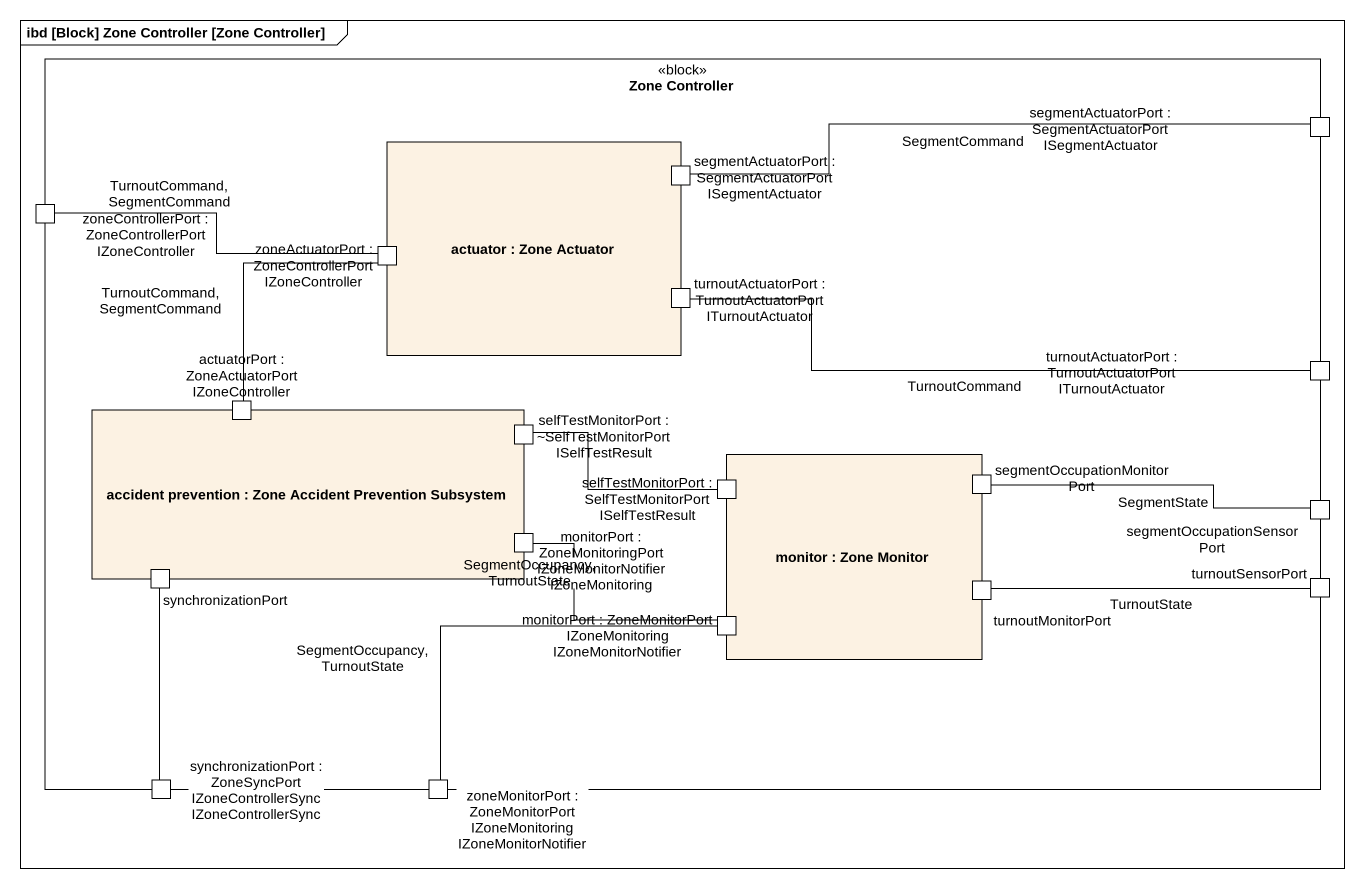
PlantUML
@startuml
mainframe ibd [Block] Zone Controller [Zone Controller]
rectangle "Zone Controller" as Zone_Controller <<block>> {
  port "segmentActuatorPort : SegmentActuatorPort ISegmentActuator" as segmentActuatorPort
  rectangle "actuator : Zone Actuator" as actuator {
    port "segmentActuatorPort : SegmentActuatorPort ISegmentActuator" as segmentActuatorPort_2
    port "zoneActuatorPort : ZoneControllerPort IZoneController" as zoneActuatorPort
    port "turnoutActuatorPort : TurnoutActuatorPort ITurnoutActuator" as turnoutActuatorPort
  }
  port "zoneControllerPort : ZoneControllerPort IZoneController" as zoneControllerPort
  port "turnoutActuatorPort : TurnoutActuatorPort ITurnoutActuator" as turnoutActuatorPort_2
  rectangle "accident prevention : Zone Accident Prevention Subsystem" as accident_prevention {
    port "actuatorPort : ZoneActuatorPort IZoneController" as actuatorPort
    port "selfTestMonitorPort : ~SelfTestMonitorPort ISelfTestResult" as selfTestMonitorPort
    port "monitorPort : ZoneMonitoringPort IZoneMonitorNotifier IZoneMonitoring" as monitorPort
    port synchronizationPort
  }
  rectangle "monitor : Zone Monitor" as monitor {
    port "selfTestMonitorPort : SelfTestMonitorPort ISelfTestResult" as selfTestMonitorPort_2
    port segmentOccupationMonitorPort
    port turnoutMonitorPort
    port "monitorPort : ZoneMonitorPort IZoneMonitoring IZoneMonitorNotifier" as monitorPort_ZoneMonitorPort
  }
  port segmentOccupationSensorPort
  port turnoutSensorPort
  port "synchronizationPort : ZoneSyncPort IZoneControllerSync IZoneControllerSync" as synchronizationPort_2
  port "zoneMonitorPort : ZoneMonitorPort IZoneMonitoring IZoneMonitorNotifier" as zoneMonitorPort
}
segmentActuatorPort_2 -right- segmentActuatorPort : SegmentCommand
zoneActuatorPort -left- zoneControllerPort : TurnoutCommand, SegmentCommand
turnoutActuatorPort -right- turnoutActuatorPort_2 : TurnoutCommand
actuatorPort -up- zoneActuatorPort : TurnoutCommand, SegmentCommand
selfTestMonitorPort_2 -left- selfTestMonitorPort
segmentOccupationMonitorPort -right- segmentOccupationSensorPort : SegmentState
synchronizationPort -- synchronizationPort_2
turnoutMonitorPort -right- turnoutSensorPort : TurnoutState
monitorPort_ZoneMonitorPort -left- monitorPort : SegmentOccupancy, TurnoutState
monitorPort_ZoneMonitorPort -left- zoneMonitorPort : SegmentOccupancy, TurnoutState
@enduml
